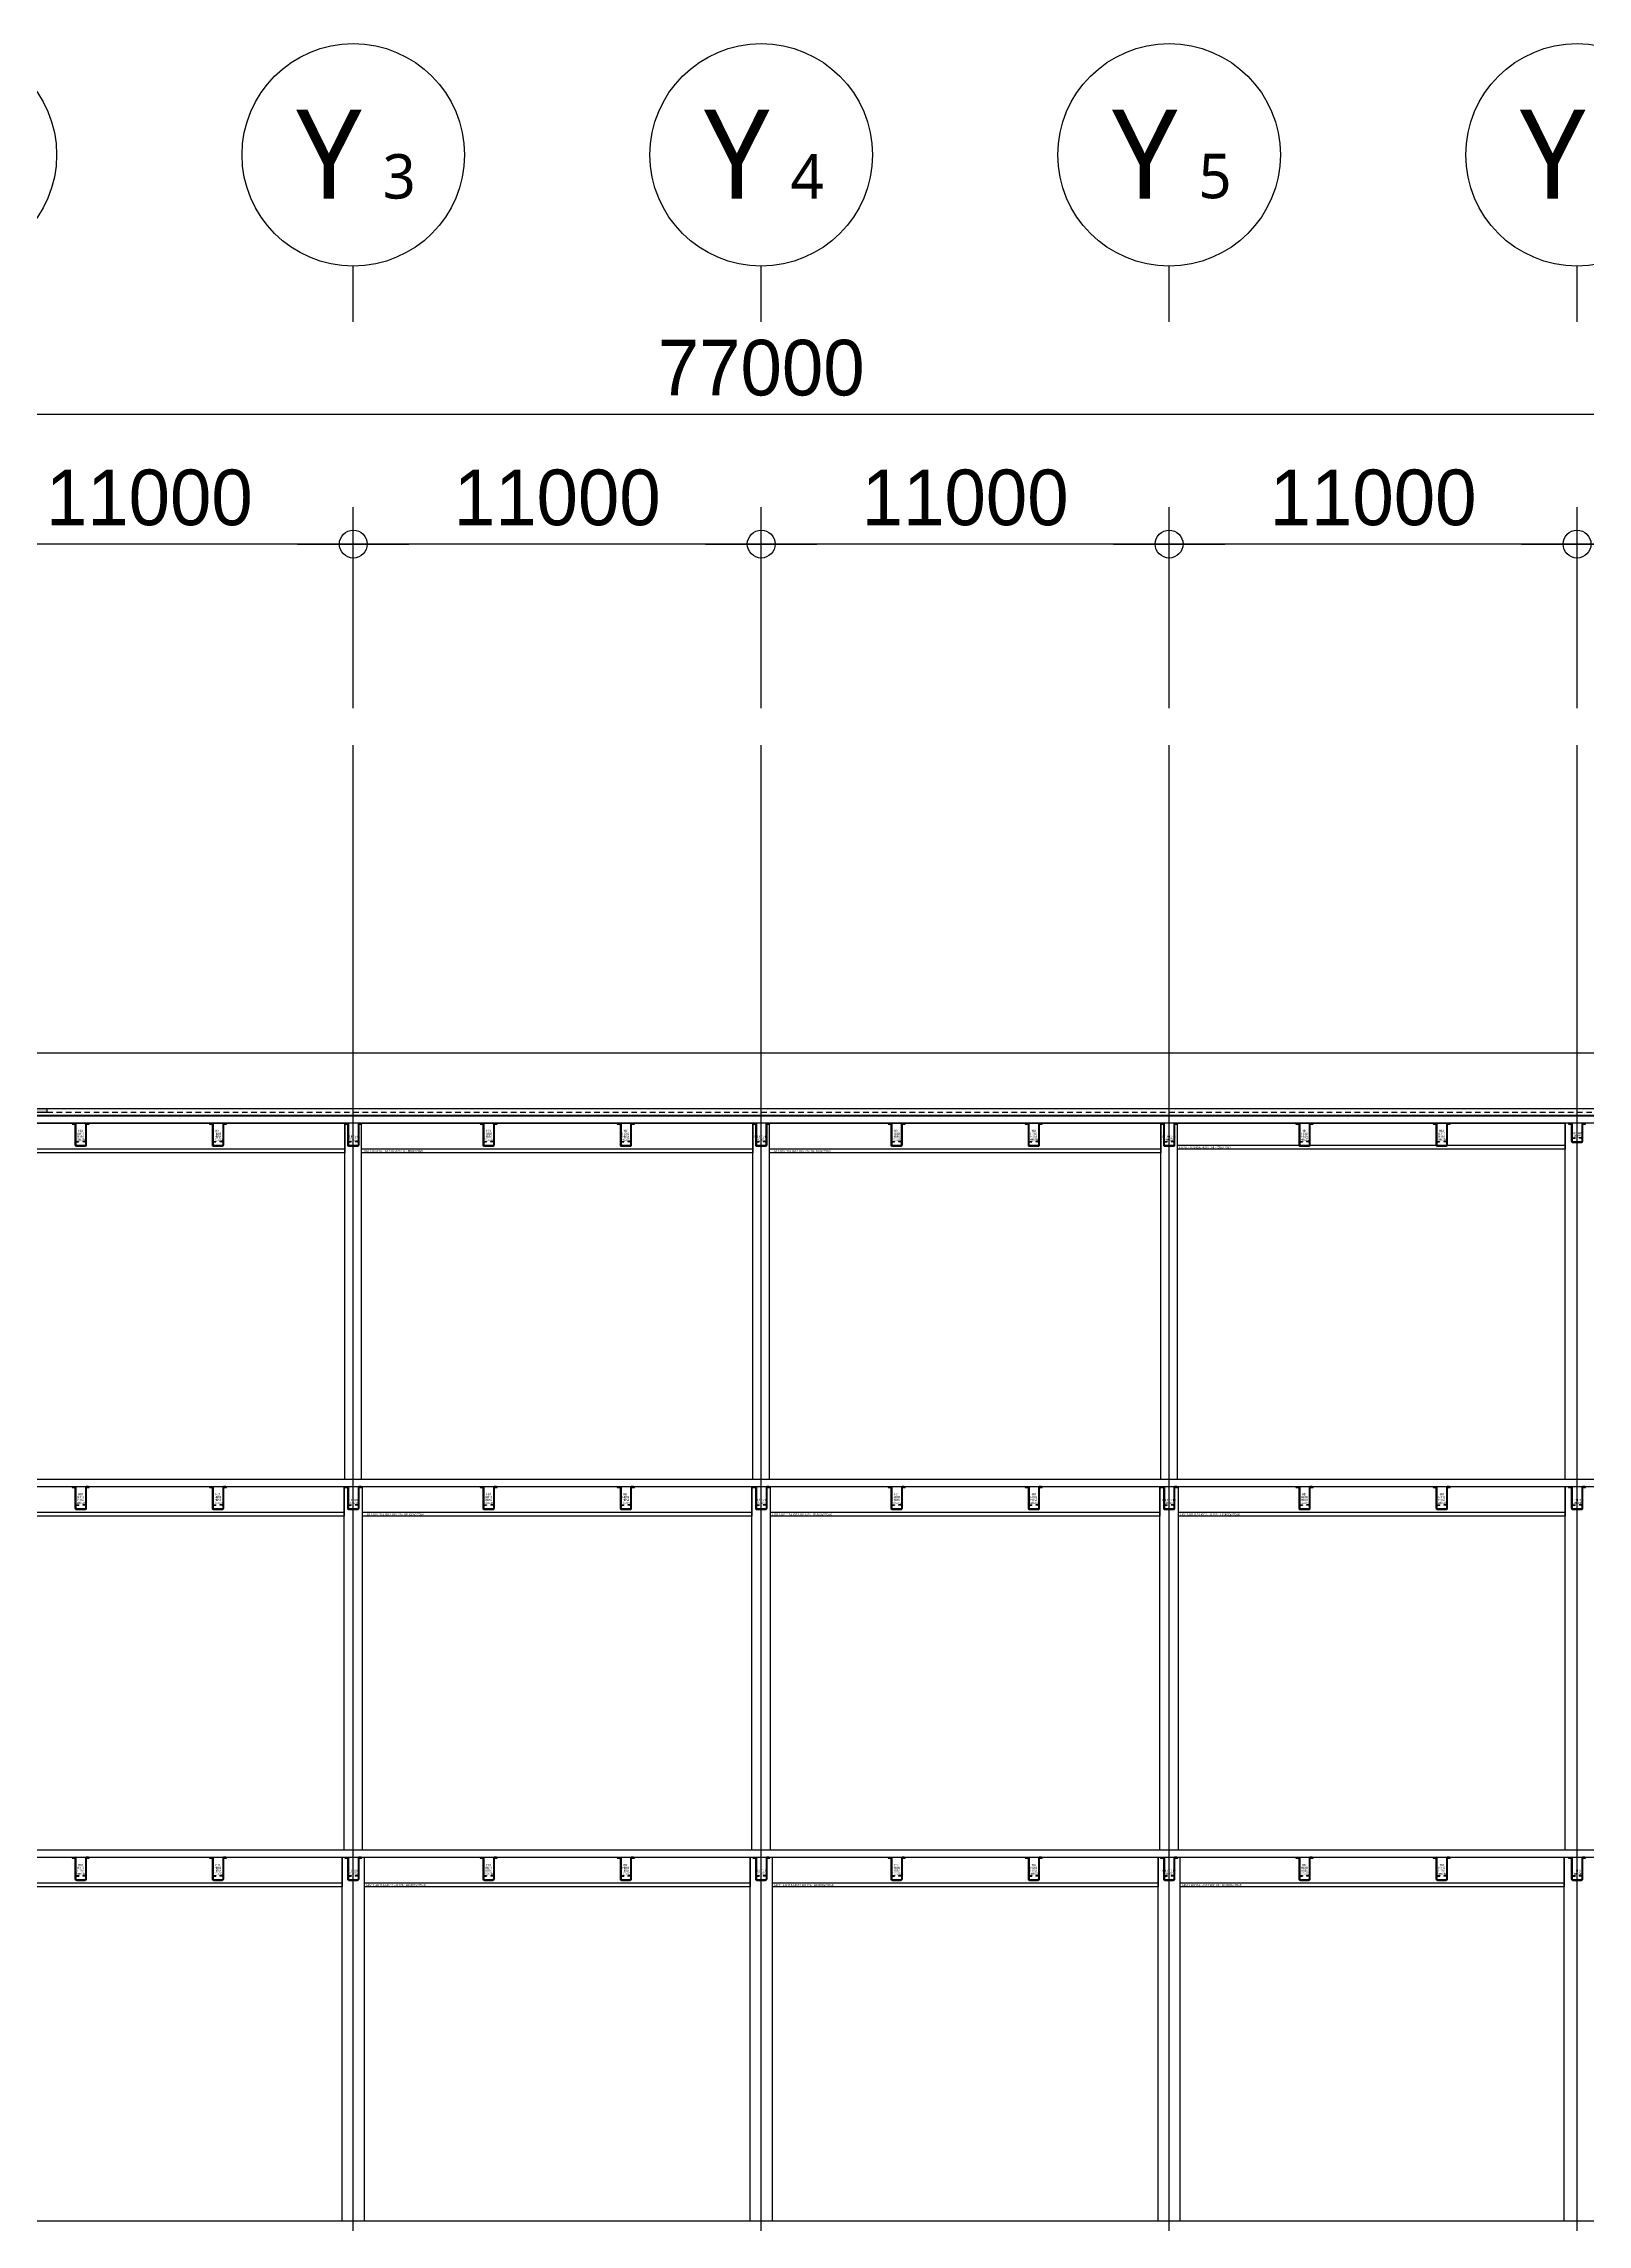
# Model space of a CAD drawing. Header units: millimetres. Extents: x 35054840 to 35483341, y -1288013 to -991013.
# Drawn here: x 35251886 to 35293514, y -1207393 to -1148574 of the extents above; entities that cross this region are included whole.
import ezdxf
from ezdxf.enums import TextEntityAlignment as Align

# ---------------------------------------------------------------- set-up
doc = ezdxf.new("R2010")
doc.units = ezdxf.units.MM
doc.header["$LTSCALE"] = 1000
doc.header["$MEASUREMENT"] = 0
doc.header["$PDSIZE"] = -10
doc.linetypes.add('HID', pattern=[2.5, 1.5, -1])
doc.linetypes.add('HIDDEN', pattern=[2, 1, -1])
doc.layers.get('0').update_dxf_attribs({"linetype": 'CONTINUOUS'})
doc.layers.get('Defpoints').update_dxf_attribs({"color": 161, "linetype": 'CONTINUOUS'})
for name, color, linetype in [('cen', 1, 'CONTINUOUS'), ('con', 2, 'CONTINUOUS'), ('ELE-8', 8, 'CONTINUOUS'), ('ELE5', 254, 'CONTINUOUS'), ('ELE6', 8, 'CONTINUOUS'), ('FIN(내화피복)', 8, 'CONTINUOUS'), ('FIN(아스콘)', 3, 'CONTINUOUS'), ('HF', 3, 'CONTINUOUS'), ('NDIM', 7, 'CONTINUOUS'), ('S-SBEAM-HF', 4, 'CONTINUOUS'), ('S-SGIRDER-HF', 3, 'CONTINUOUS'), ('SYM(AXIS)', 7, 'CONTINUOUS'), ('TEXT(AXIS)', 2, 'CONTINUOUS'), ('wire-meshes', 1, 'CONTINUOUS'), ('방수', 8, 'HIDDEN')]:
    doc.layers.add(name, color=color, linetype=linetype)
doc.styles.add('CGS', font='cgse', dxfattribs={"bigfont": 'cgs'})
doc.styles.add('TE', font='malgun_0.ttf')
doc.styles.add('나눔바른고딕', font='NanumGothic.ttf')
doc.dimstyles.new('NDIM 1200', dxfattribs={"dimscale": 500, "dimtxt": 3, "dimasz": 1, "dimexe": 2, "dimexo": 2, "dimgap": 1, "dimtad": 1, "dimdec": 0, "dimdsep": 46, "dimtxsty": 'CGS', "dimblk": 'DOT0', "dimcen": 1, "dimdle": 8, "dimclrd": 2, "dimclre": 2, "dimclrt": 2, "dimadec": 0, "dimazin": 0, "dimtfac": 1, "dimtdec": 0, "dimtix": 1, "dimtmove": 2, "dimatfit": 3, "dimldrblk": 'DOT0', "dimfxl": 1, "dimtolj": 1, "dimtzin": 0, "dimlwd": -1, "dimlwe": -1, "dimarcsym": 0})

# ---------------------------------------------------------------- blocks, each defined once
blk = doc.blocks.new('sdfsgdfdfg')
at = {"layer": 'cen', "ltscale": 0.1}
for p, q in [((34618149, -327809), (34618149, -240916)), ((34629149, -327809), (34629149, -240916)), ((34640149, -327809), (34640149, -240916)), ((34651149, -327809), (34651149, -240916))]:
    blk.add_line(p, q, dxfattribs=at)
at = {"layer": 'cen', "ltscale": 5}
for p, q in [((34536435, -250709), (34739302, -250709)), ((34536435, -260709), (34739302, -260709)), ((34536435, -270709), (34739302, -270709)), ((34536435, -280709), (34739302, -280709))]:
    blk.add_line(p, q, dxfattribs=at)
blk = doc.blocks.new('DOT0')
blk.add_line((-3, 0), (3, 0))
at = {"color": 6}
blk.add_circle((0, 0), 0.75, dxfattribs=at)
blk = doc.blocks.new('*D81')
at = {"layer": 'Defpoints', "color": 0, "ltscale": 0.4, "transparency": 16777216}
for p in [(35232736, -1158574), (35232736, -1167500), (35309736, -1167500)]:
    blk.add_point(p, dxfattribs=at)
at = {"layer": 'NDIM', "ltscale": 0.4, "transparency": 16777216}
for p, q in [((35232736, -1166500), (35232736, -1157574)), ((35309736, -1166500), (35309736, -1157574)), ((35309236, -1158574), (35233236, -1158574))]:
    blk.add_line(p, q, dxfattribs=at)
at = {"layer": 'NDIM', "ltscale": 0.4, "transparency": 16777216, "xscale": 500, "yscale": 500, "zscale": 500, "rotation": 180}
blk.add_blockref('DOT0', (35232736, -1158574), dxfattribs=at)
at = {"layer": 'NDIM', "ltscale": 0.4, "transparency": 16777216, "xscale": 500, "yscale": 500, "zscale": 500}
blk.add_blockref('DOT0', (35309736, -1158574), dxfattribs=at)
at = {"layer": 'NDIM', "ltscale": 0.4, "transparency": 16777216, "insert": (35271236, -1157324), "char_height": 1500, "attachment_point": 5, "style": 'CGS'}
blk.add_mtext('\\A1;77000', dxfattribs=at)
blk = doc.blocks.new('*D87')
at = {"layer": 'Defpoints', "color": 0, "ltscale": 0.4, "transparency": 16777216}
for p in [(35293236, -1162074), (35293236, -1167500), (35309736, -1167500)]:
    blk.add_point(p, dxfattribs=at)
at = {"layer": 'NDIM', "ltscale": 0.4, "transparency": 16777216}
for p, q in [((35293236, -1166500), (35293236, -1161074)), ((35309736, -1166500), (35309736, -1161074)), ((35309236, -1162074), (35293736, -1162074))]:
    blk.add_line(p, q, dxfattribs=at)
at = {"layer": 'NDIM', "ltscale": 0.4, "transparency": 16777216, "xscale": 500, "yscale": 500, "zscale": 500, "rotation": 180}
blk.add_blockref('DOT0', (35293236, -1162074), dxfattribs=at)
at = {"layer": 'NDIM', "ltscale": 0.4, "transparency": 16777216, "xscale": 500, "yscale": 500, "zscale": 500}
blk.add_blockref('DOT0', (35309736, -1162074), dxfattribs=at)
at = {"layer": 'NDIM', "ltscale": 0.4, "transparency": 16777216, "insert": (35301486, -1160824), "char_height": 1500, "attachment_point": 5, "style": 'CGS'}
blk.add_mtext('\\A1;16500', dxfattribs=at)
blk = doc.blocks.new('*D88')
at = {"layer": 'Defpoints', "color": 0, "ltscale": 0.4, "transparency": 16777216}
for p in [(35282236, -1162074), (35282236, -1167500), (35293236, -1167500)]:
    blk.add_point(p, dxfattribs=at)
at = {"layer": 'NDIM', "ltscale": 0.4, "transparency": 16777216}
for p, q in [((35282236, -1166500), (35282236, -1161074)), ((35293236, -1166500), (35293236, -1161074)), ((35292736, -1162074), (35282736, -1162074))]:
    blk.add_line(p, q, dxfattribs=at)
at = {"layer": 'NDIM', "ltscale": 0.4, "transparency": 16777216, "xscale": 500, "yscale": 500, "zscale": 500, "rotation": 180}
blk.add_blockref('DOT0', (35282236, -1162074), dxfattribs=at)
at = {"layer": 'NDIM', "ltscale": 0.4, "transparency": 16777216, "xscale": 500, "yscale": 500, "zscale": 500}
blk.add_blockref('DOT0', (35293236, -1162074), dxfattribs=at)
at = {"layer": 'NDIM', "ltscale": 0.4, "transparency": 16777216, "insert": (35287736, -1160824), "char_height": 1500, "attachment_point": 5, "style": 'CGS'}
blk.add_mtext('\\A1;11000', dxfattribs=at)
blk = doc.blocks.new('*D89')
at = {"layer": 'Defpoints', "color": 0, "ltscale": 0.4, "transparency": 16777216}
for p in [(35271236, -1162074), (35271236, -1167500), (35282236, -1167500)]:
    blk.add_point(p, dxfattribs=at)
at = {"layer": 'NDIM', "ltscale": 0.4, "transparency": 16777216}
for p, q in [((35271236, -1166500), (35271236, -1161074)), ((35282236, -1166500), (35282236, -1161074)), ((35281736, -1162074), (35271736, -1162074))]:
    blk.add_line(p, q, dxfattribs=at)
at = {"layer": 'NDIM', "ltscale": 0.4, "transparency": 16777216, "xscale": 500, "yscale": 500, "zscale": 500, "rotation": 180}
blk.add_blockref('DOT0', (35271236, -1162074), dxfattribs=at)
at = {"layer": 'NDIM', "ltscale": 0.4, "transparency": 16777216, "xscale": 500, "yscale": 500, "zscale": 500}
blk.add_blockref('DOT0', (35282236, -1162074), dxfattribs=at)
at = {"layer": 'NDIM', "ltscale": 0.4, "transparency": 16777216, "insert": (35276736, -1160824), "char_height": 1500, "attachment_point": 5, "style": 'CGS'}
blk.add_mtext('\\A1;11000', dxfattribs=at)
blk = doc.blocks.new('*D90')
at = {"layer": 'Defpoints', "color": 0, "ltscale": 0.4, "transparency": 16777216}
for p in [(35260236, -1162074), (35260236, -1167500), (35271236, -1167500)]:
    blk.add_point(p, dxfattribs=at)
at = {"layer": 'NDIM', "ltscale": 0.4, "transparency": 16777216}
for p, q in [((35260236, -1166500), (35260236, -1161074)), ((35271236, -1166500), (35271236, -1161074)), ((35270736, -1162074), (35260736, -1162074))]:
    blk.add_line(p, q, dxfattribs=at)
at = {"layer": 'NDIM', "ltscale": 0.4, "transparency": 16777216, "xscale": 500, "yscale": 500, "zscale": 500, "rotation": 180}
blk.add_blockref('DOT0', (35260236, -1162074), dxfattribs=at)
at = {"layer": 'NDIM', "ltscale": 0.4, "transparency": 16777216, "xscale": 500, "yscale": 500, "zscale": 500}
blk.add_blockref('DOT0', (35271236, -1162074), dxfattribs=at)
at = {"layer": 'NDIM', "ltscale": 0.4, "transparency": 16777216, "insert": (35265736, -1160824), "char_height": 1500, "attachment_point": 5, "style": 'CGS'}
blk.add_mtext('\\A1;11000', dxfattribs=at)
blk = doc.blocks.new('*D91')
at = {"layer": 'Defpoints', "color": 0, "ltscale": 0.4, "transparency": 16777216}
for p in [(35249236, -1162074), (35249236, -1167500), (35260236, -1167500)]:
    blk.add_point(p, dxfattribs=at)
at = {"layer": 'NDIM', "ltscale": 0.4, "transparency": 16777216}
for p, q in [((35249236, -1166500), (35249236, -1161074)), ((35260236, -1166500), (35260236, -1161074)), ((35259736, -1162074), (35249736, -1162074))]:
    blk.add_line(p, q, dxfattribs=at)
at = {"layer": 'NDIM', "ltscale": 0.4, "transparency": 16777216, "xscale": 500, "yscale": 500, "zscale": 500, "rotation": 180}
blk.add_blockref('DOT0', (35249236, -1162074), dxfattribs=at)
at = {"layer": 'NDIM', "ltscale": 0.4, "transparency": 16777216, "xscale": 500, "yscale": 500, "zscale": 500}
blk.add_blockref('DOT0', (35260236, -1162074), dxfattribs=at)
at = {"layer": 'NDIM', "ltscale": 0.4, "transparency": 16777216, "insert": (35254736, -1160824), "char_height": 1500, "attachment_point": 5, "style": 'CGS'}
blk.add_mtext('\\A1;11000', dxfattribs=at)
blk = doc.blocks.new('A$C2F20087E')
at = {"layer": 'SYM(AXIS)'}
blk.add_line((600, 0), (600, 300), dxfattribs=at)
blk.add_circle((600, 900), 600, dxfattribs=at)
blk = doc.blocks.new('종단면도_3층')
at = {"layer": 'con', "ltscale": 0.1}
blk.add_lwpolyline([(34423280, -280109), (34423280, -280709), (34501430, -280709)], dxfattribs=at)
blk = doc.blocks.new('종단면도_지붕')
at = {"ltscale": 0.1}
h = blk.add_hatch(dxfattribs=at)
h.set_pattern_fill('ANSI31', color=256)
h.set_pattern_definition([(45, (0, 0), (-0.0883883476483, 0.0883883476483), [])])
edge = h.paths.add_edge_path()
edge.add_line((34423660, -251809), (34442535, -251809))
edge.add_line((34442535, -251908), (34442535, -251809))
edge.add_line((34442535, -251908), (34442935, -251908))
edge.add_line((34442935, -251908), (34442935, -251809))
edge.add_line((34442935, -251809), (34528395, -251809))
at = {"layer": 'con', "ltscale": 0.1}
for points in [[(34528735, -251039), (34528735, -250309), (34528935, -250309), (34528935, -253009), (34528635, -253009), (34528635, -252209), (34422985, -252209), (34422985, -250359), (34423185, -250359), (34423185, -251039)], [(34423185, -251167), (34423185, -252009), (34528735, -252009), (34528735, -251167)]]:
    blk.add_lwpolyline(points, dxfattribs=at)
at = {"layer": 'ELE-8', "ltscale": 0.1}
for points in [[(34423206, -250309), (34528735, -250309)], [(34423225, -251989), (34528695, -251989)]]:
    blk.add_lwpolyline(points, dxfattribs=at)
at = {"layer": 'FIN(아스콘)'}
blk.add_lwpolyline([(34423205, -251809), (34442535, -251809), (34442535, -251908), (34442935, -251908), (34442935, -251809), (34528395, -251809), (34528395, -251909), (34528595, -251909), (34528595, -251809), (34528715, -251809)], dxfattribs=at)
at = {"layer": 'wire-meshes', "linetype": 'HID', "ltscale": 0.1}
blk.add_lwpolyline([(34442935, -251909), (34528395, -251909)], dxfattribs=at)
at = {"layer": '방수', "linetype": 'HID', "ltscale": 0.05}
blk.add_lwpolyline([(34423195, -251974), (34423220, -251999), (34528700, -251999), (34528725, -251974), (34528725, -251173)], dxfattribs=at)
blk = doc.blocks.new('종단면도_4~5층')
at = {"layer": 'con', "ltscale": 0.1}
for points in [[(34812036, -1196693), (34812036, -1197493), (34890561, -1197493), (34890561, -1198743), (34917686, -1198743)], [(34812336, -1196693), (34812336, -1197293), (34890486, -1197293)]]:
    blk.add_lwpolyline(points, dxfattribs=at)
blk = doc.blocks.new('*U177')
at = {"layer": 'ELE6', "ltscale": 0.1}
for p, q in [((10475, -8), (0, -8)), ((10475, -700), (0, -700))]:
    blk.add_line(p, q, dxfattribs=at)
blk.add_lwpolyline([(10475, -800), (0, -800), (0, 0), (10475, 0)], close=True, dxfattribs=at)
at = {"layer": 'Defpoints', "style": 'TE'}
blk.add_text('HG11,HG11A,HG12,HG12A : HF-800x270x8', height=60, dxfattribs=at).set_placement((851, -750), align=Align.MIDDLE_CENTER)
blk = doc.blocks.new('*U178')
at = {"layer": 'ELE6', "ltscale": 0.1}
for p, q in [((10550, -8), (0, -8)), ((10550, -700), (0, -700))]:
    blk.add_line(p, q, dxfattribs=at)
blk.add_lwpolyline([(10550, -800), (0, -800), (0, 0), (10550, 0)], close=True, dxfattribs=at)
at = {"layer": 'Defpoints', "style": 'TE'}
blk.add_text('HG11,HG11A,HG12,HG12A : HF-800x270x8', height=60, dxfattribs=at).set_placement((851, -750), align=Align.MIDDLE_CENTER)
blk = doc.blocks.new('*U180')
at = {"layer": 'ELE6', "ltscale": 0.1}
for p, q in [((10450, -7), (0, -7)), ((10450, -600), (0, -600))]:
    blk.add_line(p, q, dxfattribs=at)
blk.add_lwpolyline([(10450, -700), (0, -700), (0, 0), (10450, 0)], close=True, dxfattribs=at)
at = {"layer": 'Defpoints', "style": 'TE'}
blk.add_text('HG2A,HG3,HG6,HG20 : HF-700x270x7', height=60, dxfattribs=at).set_placement((740, -650), align=Align.MIDDLE_CENTER)
blk = doc.blocks.new('*U192')
at = {"layer": 'ELE6', "ltscale": 0.1}
for p, q in [((10450, -8), (0, -8)), ((10450, -700), (0, -700))]:
    blk.add_line(p, q, dxfattribs=at)
blk.add_lwpolyline([(10450, -800), (0, -800), (0, 0), (10450, 0)], close=True, dxfattribs=at)
at = {"layer": 'Defpoints', "style": 'TE'}
blk.add_text('HG11,HG11A,HG12,HG12A : HF-800x270x8', height=60, dxfattribs=at).set_placement((851, -750), align=Align.MIDDLE_CENTER)
blk = doc.blocks.new('*U189')
at = {"layer": 'ELE6', "ltscale": 0.1}
for p, q in [((10500, -8), (0, -8)), ((10500, -700), (0, -700))]:
    blk.add_line(p, q, dxfattribs=at)
blk.add_lwpolyline([(10500, -800), (0, -800), (0, 0), (10500, 0)], close=True, dxfattribs=at)
at = {"layer": 'Defpoints', "style": 'TE'}
blk.add_text('HG11,HG11A,HG12,HG12A : HF-800x270x8', height=60, dxfattribs=at).set_placement((851, -750), align=Align.MIDDLE_CENTER)
blk = doc.blocks.new('*U190')
at = {"layer": 'ELE6', "ltscale": 0.1}
for p, q in [((10425, -8), (0, -8)), ((10425, -700), (0, -700))]:
    blk.add_line(p, q, dxfattribs=at)
blk.add_lwpolyline([(10425, -800), (0, -800), (0, 0), (10425, 0)], close=True, dxfattribs=at)
at = {"layer": 'Defpoints', "style": 'TE'}
blk.add_text('HG11,HG11A,HG12,HG12A : HF-800x270x8', height=60, dxfattribs=at).set_placement((851, -750), align=Align.MIDDLE_CENTER)
blk = doc.blocks.new('*U196')
at = {"layer": 'ELE6', "ltscale": 0.1}
for p, q in [((10350, -8), (0, -8)), ((10350, -700), (0, -700))]:
    blk.add_line(p, q, dxfattribs=at)
blk.add_lwpolyline([(10350, -800), (0, -800), (0, 0), (10350, 0)], close=True, dxfattribs=at)
at = {"layer": 'Defpoints', "style": 'TE'}
blk.add_text('HG11,HG11A,HG12,HG12A : HF-800x270x8', height=60, dxfattribs=at).set_placement((851, -750), align=Align.MIDDLE_CENTER)
blk = doc.blocks.new('*U195')
at = {"layer": 'ELE6', "ltscale": 0.1}
for p, q in [((10400, -8), (0, -8)), ((10400, -700), (0, -700))]:
    blk.add_line(p, q, dxfattribs=at)
blk.add_lwpolyline([(10400, -800), (0, -800), (0, 0), (10400, 0)], close=True, dxfattribs=at)
at = {"layer": 'Defpoints', "style": 'TE'}
blk.add_text('HG11,HG11A,HG12,HG12A : HF-800x270x8', height=60, dxfattribs=at).set_placement((851, -750), align=Align.MIDDLE_CENTER)
blk = doc.blocks.new('*U194')
at = {"layer": 'ELE6', "ltscale": 0.1}
for p, q in [((10350, -8), (0, -8)), ((10350, -700), (0, -700))]:
    blk.add_line(p, q, dxfattribs=at)
blk.add_lwpolyline([(10350, -800), (0, -800), (0, 0), (10350, 0)], close=True, dxfattribs=at)
at = {"layer": 'Defpoints', "style": 'TE'}
blk.add_text('HG11,HG11A,HG12,HG12A : HF-800x270x8', height=60, dxfattribs=at).set_placement((851, -750), align=Align.MIDDLE_CENTER)
blk = doc.blocks.new('HF')
at = {"layer": 'Defpoints'}
blk.add_point((0, 0), dxfattribs=at)
at = {"layer": 'HF', "color": 0, "linetype": 'ByBlock'}
for p, q in [((-209, 0), (-147, 0)), ((-209, 0), (-209, -6)), ((209, 0), (147, 0)), ((209, 0), (209, -6)), ((-209, -6), (-147, -6)), ((-135, -18), (-135, -482)), ((-135, -518), (-135, -582)), ((-129, -18), (-129, -482)), ((-129, -518), (-129, -582)), ((-117, -494), (-55, -494)), ((-117, -500), (-55, -500)), ((-117, -506), (-55, -506)), ((-55, -494), (-55, -500)), ((-55, -500), (-55, -506)), ((117, -494), (55, -494)), ((55, -494), (55, -500)), ((117, -500), (55, -500)), ((55, -500), (55, -506)), ((117, -506), (55, -506)), ((129, -18), (129, -482)), ((129, -518), (129, -582)), ((135, -18), (135, -482)), ((135, -518), (135, -582)), ((209, -6), (147, -6)), ((-117, -594), (117, -594)), ((-117, -600), (117, -600))]:
    blk.add_line(p, q, dxfattribs=at)
for centre, radius, start, end in [((-147, -18), 18, 0, 90), ((-147, -18), 12, 0, 90), ((-117, -482), 18, 180, 270), ((-117, -518), 18, 90, 180), ((-117, -582), 18, 180, 270), ((-117, -482), 12, 180, 270), ((-117, -518), 12, 90, 180), ((-117, -582), 12, 180, 270), ((117, -482), 12, 270, 360), ((117, -482), 18, 270, 360), ((117, -518), 18, 0, 90), ((117, -518), 12, 0, 90), ((117, -582), 12, 270, 360), ((117, -582), 18, 270, 360), ((147, -18), 18, 90, 180), ((147, -18), 12, 90, 180)]:
    blk.add_arc(centre, radius, start, end, dxfattribs=at)
blk = doc.blocks.new('HG1')
at = {"layer": 'S-SGIRDER-HF', "ltscale": 0.1}
blk.add_blockref('HF', (0, 0), dxfattribs=at)
at = {"layer": 'Defpoints', "style": 'TE', "width": 0.5}
for s, p in [('HG1,HG1B,HG2', (0, -361)), ('HF-600x270x6', (0, -442))]:
    blk.add_text(s, height=60, dxfattribs=at).set_placement(p, align=Align.MIDDLE_CENTER)
blk = doc.blocks.new('HB1')
at = {"layer": 'S-SBEAM-HF'}
blk.add_blockref('HF', (0, 0), dxfattribs=at)
at = {"layer": 'Defpoints', "style": 'TE'}
for s, width, p in [('HF-600x270x6', 0.5, (0, -442)), ('HB1B', 0.7, (0, -284)), ('HB5A', 0.7, (0, -361)), ('HB1', 0.7, (0, -206))]:
    blk.add_text(s, height=60, dxfattribs=dict(at, width=width)).set_placement(p, align=Align.MIDDLE_CENTER)
blk = doc.blocks.new('*U45')
at = {"layer": 'Defpoints'}
blk.add_point((0, 0), dxfattribs=at)
at = {"layer": 'HF', "color": 0, "linetype": 'ByBlock'}
for p, q in [((-209, 0), (-147, 0)), ((-209, 0), (-209, -6)), ((209, 0), (147, 0)), ((209, 0), (209, -6)), ((-209, -6), (-147, -6)), ((-135, -18), (-135, -382)), ((-135, -418), (-135, -482)), ((-129, -18), (-129, -382)), ((-129, -418), (-129, -482)), ((-117, -394), (-55, -394)), ((-117, -400), (-55, -400)), ((-117, -406), (-55, -406)), ((-117, -494), (117, -494)), ((-117, -500), (117, -500)), ((-55, -394), (-55, -400)), ((-55, -400), (-55, -406)), ((117, -394), (55, -394)), ((55, -394), (55, -400)), ((117, -400), (55, -400)), ((55, -400), (55, -406)), ((117, -406), (55, -406)), ((129, -18), (129, -382)), ((129, -418), (129, -482)), ((135, -18), (135, -382)), ((135, -418), (135, -482)), ((209, -6), (147, -6))]:
    blk.add_line(p, q, dxfattribs=at)
for centre, radius, start, end in [((-147, -18), 18, 0, 90), ((-147, -18), 12, 0, 90), ((-117, -382), 18, 180, 270), ((-117, -418), 18, 90, 180), ((-117, -482), 18, 180, 270), ((-117, -382), 12, 180, 270), ((-117, -418), 12, 90, 180), ((-117, -482), 12, 180, 270), ((117, -382), 12, 270, 360), ((117, -382), 18, 270, 360), ((117, -418), 18, 0, 90), ((117, -418), 12, 0, 90), ((117, -482), 12, 270, 360), ((117, -482), 18, 270, 360), ((147, -18), 18, 90, 180), ((147, -18), 12, 90, 180)]:
    blk.add_arc(centre, radius, start, end, dxfattribs=at)
blk = doc.blocks.new('HG5')
at = {"layer": 'S-SGIRDER-HF', "ltscale": 0.1}
blk.add_blockref('*U45', (0, 0), dxfattribs=at)
at = {"layer": 'Defpoints', "style": 'TE', "width": 0.5}
for s, p in [('HF-500x270x6', (2, -347)), ('HG5, HG6A', (2, -266))]:
    blk.add_text(s, height=60, dxfattribs=at).set_placement(p, align=Align.MIDDLE_CENTER)

msp = doc.modelspace()

# ---------------------------------------------------------------- linework, layer by layer
at = {"layer": 'ELE5', "ltscale": 0.1, "elevation": 1}
for points in [[(35260011.3, -1187293), (35260011.3, -1177693)], [(35260461.3, -1187293), (35260461.3, -1177693)], [(35271011.3, -1187293), (35271011.3, -1177693)], [(35271461.3, -1187293), (35271461.3, -1177693)], [(35282011.3, -1187293), (35282011.3, -1177693)], [(35282461.3, -1187293), (35282461.3, -1177693)], [(35292911.3, -1187293), (35292911.3, -1177693)], [(35259986.3, -1197293), (35259986.3, -1187493)], [(35260486.3, -1197293), (35260486.3, -1187493)], [(35270986.3, -1197293), (35270986.3, -1187493)], [(35271486.3, -1197293), (35271486.3, -1187493)], [(35281986.3, -1197293), (35281986.3, -1187493)], [(35282486.3, -1197293), (35282486.3, -1187493)], [(35292911.3, -1197293), (35292911.3, -1187493)], [(35259936.3, -1207293), (35259936.3, -1197493)], [(35260536.3, -1207293), (35260536.3, -1197493)], [(35270936.3, -1207293), (35270936.3, -1197493)], [(35271536.3, -1207293), (35271536.3, -1197493)], [(35281936.3, -1207293), (35281936.3, -1197493)], [(35282536.3, -1207293), (35282536.3, -1197493)], [(35292886.3, -1207293), (35292886.3, -1197493)]]:
    msp.add_lwpolyline(points, dxfattribs=at)
at = {"layer": 'FIN(내화피복)', "ltscale": 10000, "elevation": 1}
for points in [[(35252656.3, -1177693), (35252656.3, -1177720), (35252730.3, -1177720), (35252730.3, -1178275, 0.4142136), (35252769.3, -1178314), (35253003.3, -1178314, 0.4142136), (35253042.3, -1178275), (35253042.3, -1177720), (35253116.3, -1177720), (35253116.3, -1177693)], [(35256356.3, -1177693), (35256356.3, -1177720), (35256430.3, -1177720), (35256430.3, -1178275, 0.4142136), (35256469.3, -1178314), (35256703.3, -1178314, 0.4142136), (35256742.3, -1178275), (35256742.3, -1177720), (35256816.3, -1177720), (35256816.3, -1177693)], [(35260006.3, -1177693), (35260006.3, -1177720), (35260080.3, -1177720), (35260080.3, -1178275, 0.4142136), (35260119.3, -1178314), (35260353.3, -1178314, 0.4142136), (35260392.3, -1178275), (35260392.3, -1177720), (35260466.3, -1177720), (35260466.3, -1177693)], [(35263656.3, -1177693), (35263656.3, -1177720), (35263730.3, -1177720), (35263730.3, -1178275, 0.4142136), (35263769.3, -1178314), (35264003.3, -1178314, 0.4142136), (35264042.3, -1178275), (35264042.3, -1177720), (35264116.3, -1177720), (35264116.3, -1177693)], [(35267356.3, -1177693), (35267356.3, -1177720), (35267430.3, -1177720), (35267430.3, -1178275, 0.4142136), (35267469.3, -1178314), (35267703.3, -1178314, 0.4142136), (35267742.3, -1178275), (35267742.3, -1177720), (35267816.3, -1177720), (35267816.3, -1177693)], [(35271006.3, -1177693), (35271006.3, -1177720), (35271080.3, -1177720), (35271080.3, -1178275, 0.4142136), (35271119.3, -1178314), (35271353.3, -1178314, 0.4142136), (35271392.3, -1178275), (35271392.3, -1177720), (35271466.3, -1177720), (35271466.3, -1177693)], [(35274656.3, -1177693), (35274656.3, -1177720), (35274730.3, -1177720), (35274730.3, -1178275, 0.4142136), (35274769.3, -1178314), (35275003.3, -1178314, 0.4142136), (35275042.3, -1178275), (35275042.3, -1177720), (35275116.3, -1177720), (35275116.3, -1177693)], [(35278356.3, -1177693), (35278356.3, -1177720), (35278430.3, -1177720), (35278430.3, -1178275, 0.4142136), (35278469.3, -1178314), (35278703.3, -1178314, 0.4142136), (35278742.3, -1178275), (35278742.3, -1177720), (35278816.3, -1177720), (35278816.3, -1177693)], [(35282006.3, -1177693), (35282006.3, -1177720), (35282080.3, -1177720), (35282080.3, -1178275, 0.4142136), (35282119.3, -1178314), (35282353.3, -1178314, 0.4142136), (35282392.3, -1178275), (35282392.3, -1177720), (35282466.3, -1177720), (35282466.3, -1177693)], [(35285656.3, -1177693), (35285656.3, -1177720), (35285730.3, -1177720), (35285730.3, -1178275, 0.4142136), (35285769.3, -1178314), (35286003.3, -1178314, 0.4142136), (35286042.3, -1178275), (35286042.3, -1177720), (35286116.3, -1177720), (35286116.3, -1177693)], [(35289356.3, -1177693), (35289356.3, -1177720), (35289430.3, -1177720), (35289430.3, -1178275, 0.4142136), (35289469.3, -1178314), (35289703.3, -1178314, 0.4142136), (35289742.3, -1178275), (35289742.3, -1177720), (35289816.3, -1177720), (35289816.3, -1177693)], [(35293006.3, -1177693), (35293006.3, -1177720), (35293080.3, -1177720), (35293080.3, -1178175, 0.4142136), (35293119.3, -1178214), (35293353.3, -1178214, 0.4142136), (35293392.3, -1178175), (35293392.3, -1177720), (35293466.3, -1177720), (35293466.3, -1177693)], [(35252656.3, -1187493), (35252656.3, -1187520), (35252730.3, -1187520), (35252730.3, -1188075, 0.4142136), (35252769.3, -1188114), (35253003.3, -1188114, 0.4142136), (35253042.3, -1188075), (35253042.3, -1187520), (35253116.3, -1187520), (35253116.3, -1187493)], [(35256356.3, -1187493), (35256356.3, -1187520), (35256430.3, -1187520), (35256430.3, -1188075, 0.4142136), (35256469.3, -1188114), (35256703.3, -1188114, 0.4142136), (35256742.3, -1188075), (35256742.3, -1187520), (35256816.3, -1187520), (35256816.3, -1187493)], [(35260006.3, -1187493), (35260006.3, -1187520), (35260080.3, -1187520), (35260080.3, -1188075, 0.4142136), (35260119.3, -1188114), (35260353.3, -1188114, 0.4142136), (35260392.3, -1188075), (35260392.3, -1187520), (35260466.3, -1187520), (35260466.3, -1187493)], [(35263656.3, -1187493), (35263656.3, -1187520), (35263730.3, -1187520), (35263730.3, -1188075, 0.4142136), (35263769.3, -1188114), (35264003.3, -1188114, 0.4142136), (35264042.3, -1188075), (35264042.3, -1187520), (35264116.3, -1187520), (35264116.3, -1187493)], [(35267356.3, -1187493), (35267356.3, -1187520), (35267430.3, -1187520), (35267430.3, -1188075, 0.4142136), (35267469.3, -1188114), (35267703.3, -1188114, 0.4142136), (35267742.3, -1188075), (35267742.3, -1187520), (35267816.3, -1187520), (35267816.3, -1187493)], [(35271006.3, -1187493), (35271006.3, -1187520), (35271080.3, -1187520), (35271080.3, -1188075, 0.4142136), (35271119.3, -1188114), (35271353.3, -1188114, 0.4142136), (35271392.3, -1188075), (35271392.3, -1187520), (35271466.3, -1187520), (35271466.3, -1187493)], [(35274656.3, -1187493), (35274656.3, -1187520), (35274730.3, -1187520), (35274730.3, -1188075, 0.4142136), (35274769.3, -1188114), (35275003.3, -1188114, 0.4142136), (35275042.3, -1188075), (35275042.3, -1187520), (35275116.3, -1187520), (35275116.3, -1187493)], [(35278356.3, -1187493), (35278356.3, -1187520), (35278430.3, -1187520), (35278430.3, -1188075, 0.4142136), (35278469.3, -1188114), (35278703.3, -1188114, 0.4142136), (35278742.3, -1188075), (35278742.3, -1187520), (35278816.3, -1187520), (35278816.3, -1187493)], [(35282006.3, -1187493), (35282006.3, -1187520), (35282080.3, -1187520), (35282080.3, -1188075, 0.4142136), (35282119.3, -1188114), (35282353.3, -1188114, 0.4142136), (35282392.3, -1188075), (35282392.3, -1187520), (35282466.3, -1187520), (35282466.3, -1187493)], [(35285656.3, -1187493), (35285656.3, -1187520), (35285730.3, -1187520), (35285730.3, -1188075, 0.4142136), (35285769.3, -1188114), (35286003.3, -1188114, 0.4142136), (35286042.3, -1188075), (35286042.3, -1187520), (35286116.3, -1187520), (35286116.3, -1187493)], [(35289356.3, -1187493), (35289356.3, -1187520), (35289430.3, -1187520), (35289430.3, -1188075, 0.4142136), (35289469.3, -1188114), (35289703.3, -1188114, 0.4142136), (35289742.3, -1188075), (35289742.3, -1187520), (35289816.3, -1187520), (35289816.3, -1187493)], [(35293006.3, -1187493), (35293006.3, -1187520), (35293080.3, -1187520), (35293080.3, -1188075, 0.4142136), (35293119.3, -1188114), (35293353.3, -1188114, 0.4142136), (35293392.3, -1188075), (35293392.3, -1187520), (35293466.3, -1187520), (35293466.3, -1187493)], [(35252656.3, -1197493), (35252656.3, -1197520), (35252730.3, -1197520), (35252730.3, -1198075, 0.4142136), (35252769.3, -1198114), (35253003.3, -1198114, 0.4142136), (35253042.3, -1198075), (35253042.3, -1197520), (35253116.3, -1197520), (35253116.3, -1197493)], [(35256356.3, -1197493), (35256356.3, -1197520), (35256430.3, -1197520), (35256430.3, -1198075, 0.4142136), (35256469.3, -1198114), (35256703.3, -1198114, 0.4142136), (35256742.3, -1198075), (35256742.3, -1197520), (35256816.3, -1197520), (35256816.3, -1197493)], [(35260006.3, -1197493), (35260006.3, -1197520), (35260080.3, -1197520), (35260080.3, -1198075, 0.4142136), (35260119.3, -1198114), (35260353.3, -1198114, 0.4142136), (35260392.3, -1198075), (35260392.3, -1197520), (35260466.3, -1197520), (35260466.3, -1197493)], [(35263656.3, -1197493), (35263656.3, -1197520), (35263730.3, -1197520), (35263730.3, -1198075, 0.4142136), (35263769.3, -1198114), (35264003.3, -1198114, 0.4142136), (35264042.3, -1198075), (35264042.3, -1197520), (35264116.3, -1197520), (35264116.3, -1197493)], [(35267356.3, -1197493), (35267356.3, -1197520), (35267430.3, -1197520), (35267430.3, -1198075, 0.4142136), (35267469.3, -1198114), (35267703.3, -1198114, 0.4142136), (35267742.3, -1198075), (35267742.3, -1197520), (35267816.3, -1197520), (35267816.3, -1197493)], [(35271006.3, -1197493), (35271006.3, -1197520), (35271080.3, -1197520), (35271080.3, -1198075, 0.4142136), (35271119.3, -1198114), (35271353.3, -1198114, 0.4142136), (35271392.3, -1198075), (35271392.3, -1197520), (35271466.3, -1197520), (35271466.3, -1197493)], [(35274656.3, -1197493), (35274656.3, -1197520), (35274730.3, -1197520), (35274730.3, -1198075, 0.4142136), (35274769.3, -1198114), (35275003.3, -1198114, 0.4142136), (35275042.3, -1198075), (35275042.3, -1197520), (35275116.3, -1197520), (35275116.3, -1197493)], [(35278356.3, -1197493), (35278356.3, -1197520), (35278430.3, -1197520), (35278430.3, -1198075, 0.4142136), (35278469.3, -1198114), (35278703.3, -1198114, 0.4142136), (35278742.3, -1198075), (35278742.3, -1197520), (35278816.3, -1197520), (35278816.3, -1197493)], [(35282006.3, -1197493), (35282006.3, -1197520), (35282080.3, -1197520), (35282080.3, -1198075, 0.4142136), (35282119.3, -1198114), (35282353.3, -1198114, 0.4142136), (35282392.3, -1198075), (35282392.3, -1197520), (35282466.3, -1197520), (35282466.3, -1197493)], [(35285656.3, -1197493), (35285656.3, -1197520), (35285730.3, -1197520), (35285730.3, -1198075, 0.4142136), (35285769.3, -1198114), (35286003.3, -1198114, 0.4142136), (35286042.3, -1198075), (35286042.3, -1197520), (35286116.3, -1197520), (35286116.3, -1197493)], [(35289356.3, -1197493), (35289356.3, -1197520), (35289430.3, -1197520), (35289430.3, -1198075, 0.4142136), (35289469.3, -1198114), (35289703.3, -1198114, 0.4142136), (35289742.3, -1198075), (35289742.3, -1197520), (35289816.3, -1197520), (35289816.3, -1197493)], [(35293006.3, -1197493), (35293006.3, -1197520), (35293080.3, -1197520), (35293080.3, -1198075, 0.4142136), (35293119.3, -1198114), (35293353.3, -1198114, 0.4142136), (35293392.3, -1198075), (35293392.3, -1197520), (35293466.3, -1197520), (35293466.3, -1197493)]]:
    msp.add_lwpolyline(points, format="xyb", dxfattribs=at)

# ---------------------------------------------------------------- block references
at = {"xscale": 5.000000000000075, "yscale": 5.000000000000075, "zscale": 5.000000000000075}
for p in [(35246236.3, -1156074.3, 1), (35257236.3, -1156074.3, 1), (35268236.3, -1156074.3, 1), (35279236.3, -1156074.3, 1), (35290236.3, -1156074.3, 1)]:
    msp.add_blockref('A$C2F20087E', p, dxfattribs=at)
for name, p in [('sdfsgdfdfg', (642087, -926584.2, 1)), ('종단면도_지붕', (809051, -925484.2, 1)), ('종단면도_3층', (809056.3, -926584.2, 1))]:
    msp.add_blockref(name, p)
at = {"ltscale": 0.1}
for p in [(420000, 10000, 1), (420000, 0, 1)]:
    msp.add_blockref('종단면도_4~5층', p, dxfattribs=at)
at = {"layer": 'ELE6'}
for name, p in [('*U177', (35249536.3, -1177693, 1)), ('*U178', (35260461.3, -1177693, 1)), ('*U178', (35271461.3, -1177693, 1)), ('*U180', (35282461.3, -1177693, 1)), ('*U192', (35249536.3, -1187493, 1)), ('*U189', (35260486.3, -1187493, 1)), ('*U189', (35271486.3, -1187493, 1)), ('*U190', (35282486.3, -1187493, 1)), ('*U194', (35249586.3, -1197493, 1)), ('*U195', (35260536.3, -1197493, 1)), ('*U195', (35271536.3, -1197493, 1)), ('*U196', (35282536.3, -1197493, 1))]:
    msp.add_blockref(name, p, dxfattribs=at)
at = {"layer": 'S-SBEAM-HF'}
for p in [(35252885.3, -1177693, 1), (35256585.3, -1177693, 1), (35263885.3, -1177693, 1), (35267585.3, -1177693, 1), (35274885.3, -1177693, 1), (35278585.3, -1177693, 1), (35285885.3, -1177693, 1), (35289585.3, -1177693, 1), (35252886.3, -1187493, 1), (35256586.3, -1187493, 1), (35263886.3, -1187493, 1), (35267586.3, -1187493, 1), (35274886.3, -1187493, 1), (35278586.3, -1187493, 1), (35285886.3, -1187493, 1), (35289586.3, -1187493, 1), (35252886.3, -1197493, 1), (35256586.3, -1197493, 1), (35263886.3, -1197493, 1), (35267586.3, -1197493, 1), (35274886.3, -1197493, 1), (35278586.3, -1197493, 1), (35285886.3, -1197493, 1), (35289586.3, -1197493, 1)]:
    msp.add_blockref('HB1', p, dxfattribs=at)
at = {"layer": 'S-SGIRDER-HF', "ltscale": 0.1}
for name, p in [('HG1', (35260235.3, -1177693, 1)), ('HG1', (35271235.3, -1177693, 1)), ('HG1', (35282235.3, -1177693, 1)), ('HG5', (35293236.3, -1177693, 1)), ('HG1', (35260236.3, -1187493, 1)), ('HG1', (35271236.3, -1187493, 1)), ('HG1', (35282236.3, -1187493, 1)), ('HG1', (35293236.3, -1187493, 1)), ('HG1', (35260236.3, -1197493, 1)), ('HG1', (35271236.3, -1197493, 1)), ('HG1', (35282236.3, -1197493, 1)), ('HG1', (35293236.3, -1197493, 1))]:
    msp.add_blockref(name, p, dxfattribs=at)

# ---------------------------------------------------------------- texts
at = {"layer": 'TEXT(AXIS)', "style": '나눔바른고딕'}
for s, height, p in [('Y', 2400, (35259578.1, -1151554.4, 1)), ('Y', 2400, (35270578.1, -1151554.4, 1)), ('Y', 2400, (35281578.1, -1151554.4, 1)), ('Y', 2400, (35292578.1, -1151554.4, 1)), ('3', 1200, (35261474.3, -1152154.3, 1)), ('4', 1200, (35272474.3, -1152154.3, 1)), ('5', 1200, (35283474.3, -1152154.3, 1))]:
    msp.add_text(s, height=height, dxfattribs=at).set_placement(p, align=Align.MIDDLE)

# ---------------------------------------------------------------- dimensions: what is measured, and where the dimension line sits
at = {"layer": 'NDIM', "ltscale": 0.4}
for base, p1, p2, picture, middle in [((35232736.3, -1158574.3, 1), (35309736.3, -1167500.1, 1), (35232736.3, -1167500.1, 1), '*D81', (35271236.3, -1157324.3, 1)), ((35249236.3, -1162074.3, 1), (35260236.3, -1167500.1, 1), (35249236.3, -1167500.1, 1), '*D91', (35254736.3, -1160824.3, 1)), ((35260236.3, -1162074.3, 1), (35271236.3, -1167500.1, 1), (35260236.3, -1167500.1, 1), '*D90', (35265736.3, -1160824.3, 1)), ((35271236.3, -1162074.3, 1), (35282236.3, -1167500.1, 1), (35271236.3, -1167500.1, 1), '*D89', (35276736.3, -1160824.3, 1)), ((35282236.3, -1162074.3, 1), (35293236.3, -1167500.1, 1), (35282236.3, -1167500.1, 1), '*D88', (35287736.3, -1160824.3, 1)), ((35293236.3, -1162074.3, 1), (35309736.3, -1167500.1, 1), (35293236.3, -1167500.1, 1), '*D87', (35301486.3, -1160824.3, 1))]:
    dim = msp.add_linear_dim(base=base, p1=p1, p2=p2, angle=180, dimstyle='NDIM 1200', override={"dimclrd": 256, "dimclre": 256, "dimclrt": 256}, dxfattribs=at)
    dim.commit()
    dim.dimension.update_dxf_attribs({"geometry": picture, "text_midpoint": middle})

doc.saveas('drawing.dxf')
